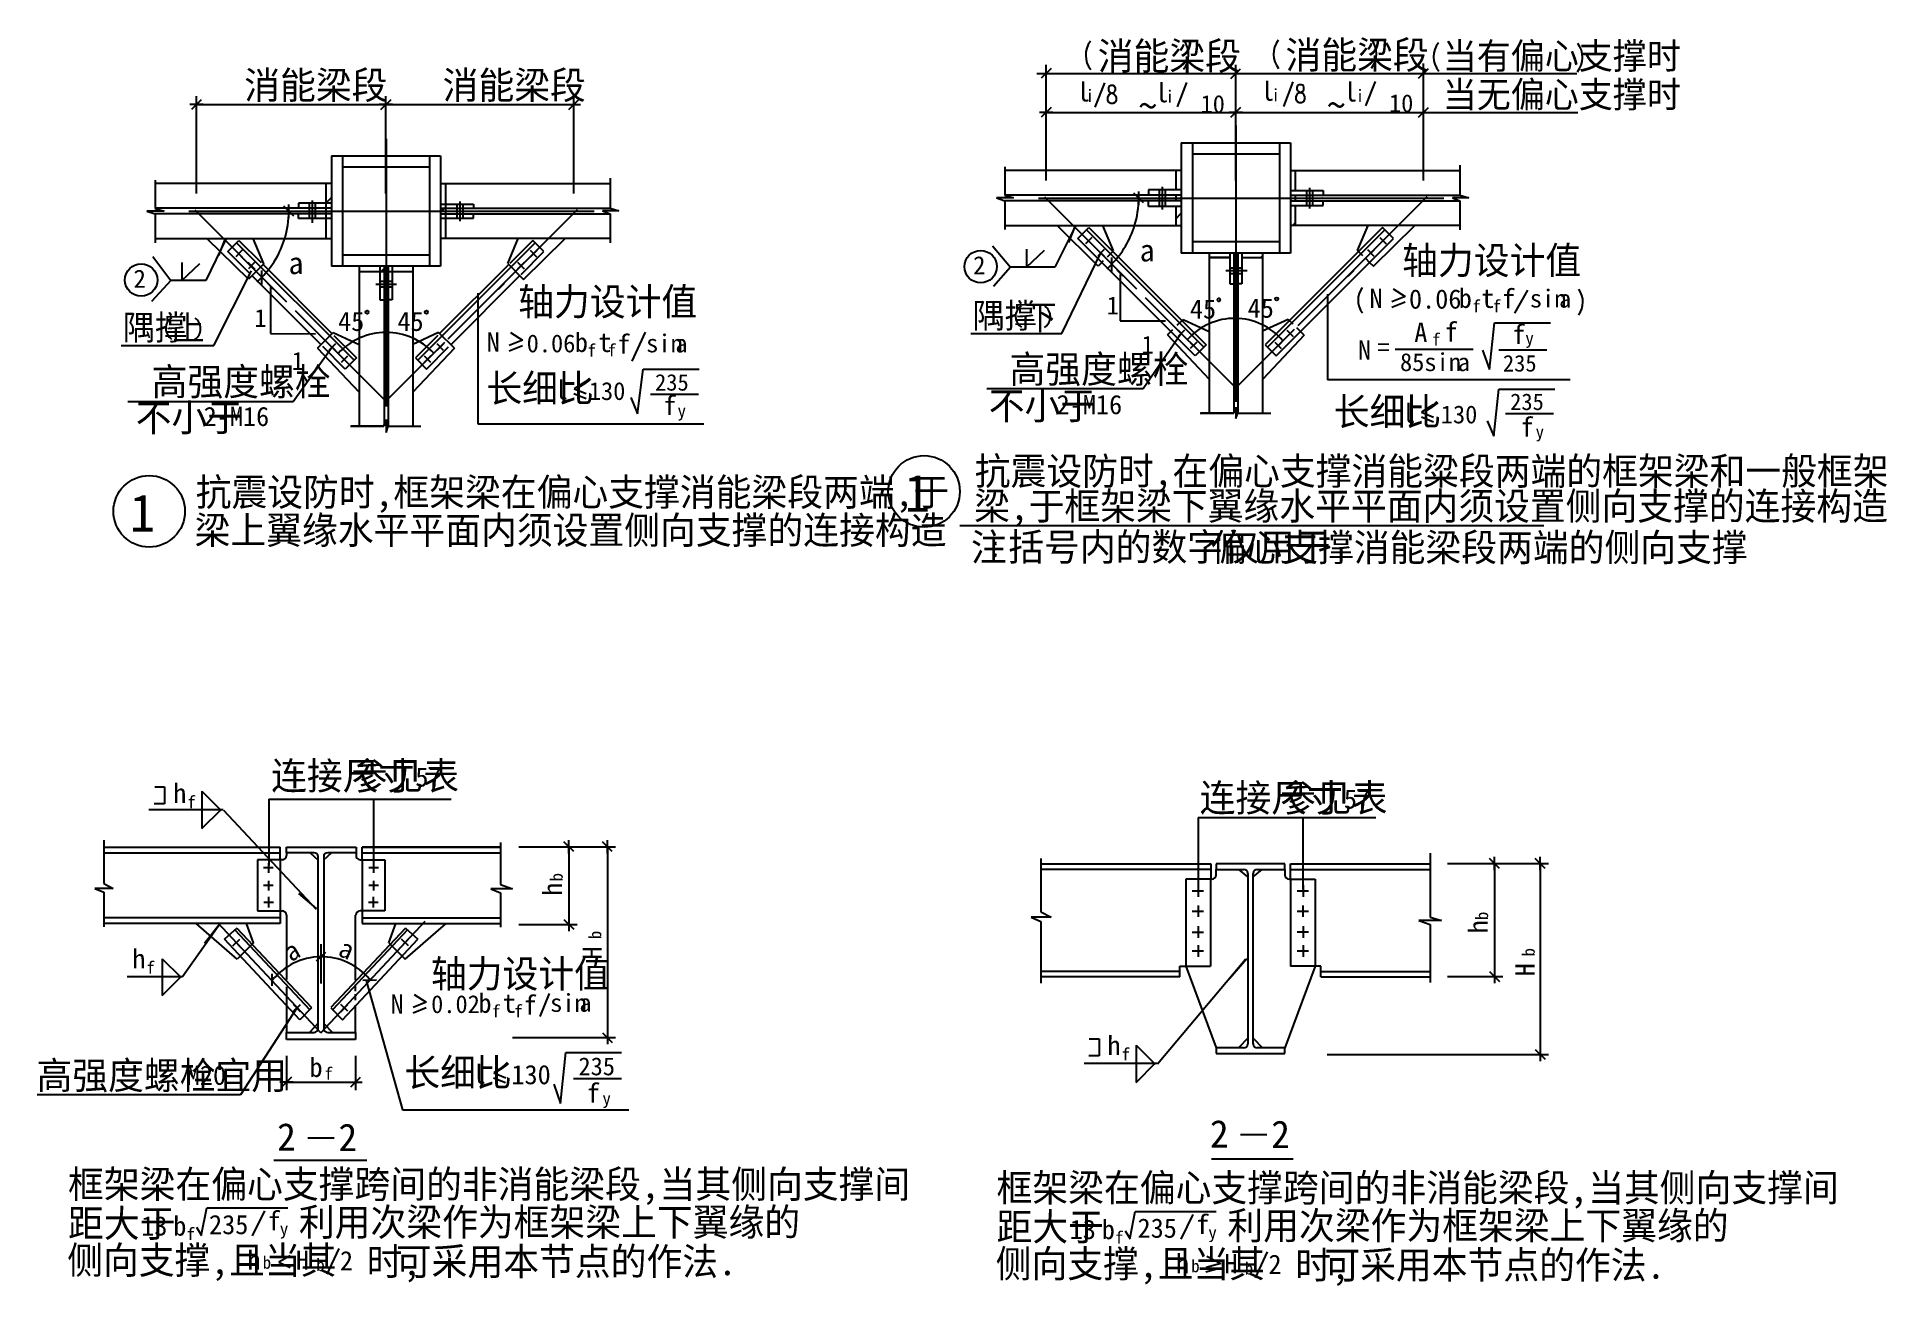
# Model space of a CAD drawing. Header units: metres. Extents: x 1353 to 8070, y 6327 to 10862.
import ezdxf

# ---------------------------------------------------------------- set-up
doc = ezdxf.new("R2010")
doc.units = ezdxf.units.M
for name, color, linetype in [('BOR', 3, 'Continuous'), ('CENTER', 7, 'Continuous'), ('FRAMING', 2, 'Continuous'), ('HIDDEN', 3, 'Continuous'), ('Z', 4, 'Continuous')]:
    doc.layers.add(name, color=color, linetype=linetype)

# ---------------------------------------------------------------- blocks, each defined once
blk = doc.blocks.new('CC')
blk.add_line((-24.24, 0), (24.24, 0))
at = {"layer": 'FRAMING', "color": 6}
blk.add_line((-17.83, -17.83), (17.83, 17.83), dxfattribs=at)

msp = doc.modelspace()

# ---------------------------------------------------------------- hatches: boundary and pattern name
h = msp.add_hatch()
h.set_pattern_fill('ANSI31', scale=50)
h.paths.add_polyline_path([(5487.43, 10307.85), (5507.63, 10307.85), (5507.63, 10378.11), (5487.43, 10378.11)])
h.paths.add_polyline_path([(5487.43, 10277.73), (5487.43, 10268.11), (5507.63, 10268.11), (5507.63, 10277.73)])
h.paths.add_polyline_path([(5507.63, 10247.39), (5487.43, 10247.39), (5487.43, 10178.11), (5507.63, 10178.11)])
h.paths.add_polyline_path([(5507.63, 10277.73), (5507.63, 10288.11), (5487.43, 10288.11), (5487.43, 10277.73)])
h = msp.add_hatch()
h.set_pattern_fill('ANSI31', scale=50)
h.paths.add_polyline_path([(5922.76, 10378.11), (5903.57, 10378.11), (5903.57, 10304.77), (5922.76, 10304.77)])
h.paths.add_polyline_path([(5922.76, 10250.94), (5903.57, 10250.94), (5903.57, 10178.11), (5922.76, 10178.11)])
h = msp.add_hatch()
h.set_pattern_fill('ANSI31', scale=50)
h.paths.add_polyline_path([(2402.58, 10258.96), (2421.93, 10258.96), (2421.93, 10330.5), (2402.58, 10330.5)])
h.paths.add_polyline_path([(2402.58, 10240.5), (2421.93, 10240.5), (2421.93, 10258.96), (2402.58, 10258.96)])
h.paths.add_polyline_path([(2402.58, 10230.12), (2402.58, 10220.5), (2421.93, 10220.5), (2421.93, 10230.12)])
h.paths.add_polyline_path([(2421.93, 10203.05), (2421.93, 10220.5), (2402.58, 10220.5), (2402.58, 10203.05)])
h.paths.add_polyline_path([(2402.58, 10130.5), (2421.93, 10130.5), (2421.93, 10203.05), (2402.58, 10203.05)])
h = msp.add_hatch()
h.set_pattern_fill('ANSI31', scale=50)
h.paths.add_polyline_path([(2817.86, 10255.95), (2837.06, 10255.95), (2837.06, 10330.5), (2817.86, 10330.5)])
h.paths.add_polyline_path([(2817.86, 10255.95), (2817.86, 10240.5), (2837.06, 10240.5), (2837.06, 10255.95)])
h.paths.add_polyline_path([(2817.86, 10240.5), (2817.86, 10230.12), (2837.06, 10230.12), (2837.06, 10240.5)])
h.paths.add_polyline_path([(2817.86, 10230.12), (2817.86, 10220.5), (2837.06, 10220.5), (2837.06, 10230.12)])
h.paths.add_polyline_path([(2837.06, 10204.93), (2837.06, 10220.5), (2817.86, 10220.5), (2817.86, 10204.93)])
h.paths.add_polyline_path([(2817.86, 10130.5), (2837.06, 10130.5), (2837.06, 10204.93), (2817.86, 10204.93)])
h = msp.add_hatch()
h.set_pattern_fill('ANSI31', scale=50)
h.paths.add_polyline_path([(5922.76, 10277.73), (5922.76, 10288.11), (5903.57, 10288.11), (5903.57, 10277.73)])
h = msp.add_hatch()
h.set_pattern_fill('ANSI31', scale=50)
h.paths.add_polyline_path([(5922.76, 10268.11), (5922.76, 10277.73), (5903.57, 10277.73), (5903.57, 10268.11)])
h = msp.add_hatch()
h.set_pattern_fill('ANSI31', scale=50)
h.paths.add_polyline_path([(2421.93, 10230.12), (2421.93, 10240.5), (2402.58, 10240.5), (2402.58, 10230.12)])
h = msp.add_hatch()
h.set_pattern_fill('ANSI31', scale=50)
h.paths.add_polyline_path([(5684.04, 10062.01), (5684.04, 10078.11), (5608.29, 10078.11), (5608.29, 10062.01)])
h.paths.add_polyline_path([(5704.95, 10062.01), (5708.29, 10062.01), (5712.76, 10062.01), (5712.76, 10078.11), (5704.95, 10078.11)])
h.paths.add_polyline_path([(5802.76, 10062.01), (5802.76, 10078.11), (5727.22, 10078.11), (5727.22, 10062.01)])
h = msp.add_hatch()
h.set_pattern_fill('ANSI31', scale=50)
h.paths.add_polyline_path([(5698.41, 10062.01), (5702.76, 10062.01), (5704.95, 10062.01), (5704.95, 10078.11), (5698.41, 10078.11)])
h = msp.add_hatch()
h.set_pattern_fill('ANSI31', scale=50)
h.paths.add_polyline_path([(2597.55, 10010.5), (2597.55, 10030.5), (2522.58, 10030.5), (2522.58, 10010.5)])
h.paths.add_polyline_path([(2597.55, 10010.5), (2612.71, 10010.5), (2612.71, 10030.5), (2597.55, 10030.5)])
h.paths.add_polyline_path([(2612.71, 10010.5), (2613.26, 10010.5), (2619.84, 10010.5), (2619.84, 10030.5), (2612.71, 10030.5)])
h.paths.add_polyline_path([(2619.84, 10010.5), (2627.06, 10010.5), (2627.06, 10030.5), (2619.84, 10030.5)])
h.paths.add_polyline_path([(2641.77, 10030.5), (2627.06, 10030.5), (2627.06, 10010.5), (2641.77, 10010.5)])
h.paths.add_polyline_path([(2717.06, 10010.5), (2717.06, 10030.5), (2641.77, 10030.5), (2641.77, 10010.5)])

# ---------------------------------------------------------------- linework, layer by layer
for p, q in [((5017.04, 10341.71), (5017.04, 10761.9)), ((5705.04, 10341.71), (5705.04, 10761.67)), ((6387.21, 10341.71), (6387.21, 10766.75)), ((4983.01, 10729.9), (6944, 10729.9)), ((5228.57, 10696.47), (5193.81, 10607.94)), ((5244.78, 10683.09), (5242.61, 10676.9)), ((5251.27, 10686.19), (5244.78, 10683.09)), ((5251.27, 10686.19), (5251.26, 10686.19)), ((5259.93, 10686.19), (5251.27, 10686.19)), ((5266.43, 10683.09), (5259.93, 10686.19)), ((5268.59, 10676.9), (5266.43, 10683.09)), ((5526.71, 10697.83), (5491.95, 10609.3)), ((5912.85, 10699.22), (5878.09, 10610.69)), ((5929.06, 10685.84), (5926.9, 10679.64)), ((5935.55, 10688.93), (5929.06, 10685.84)), ((5935.55, 10688.93), (5935.54, 10688.93)), ((5944.21, 10688.93), (5935.55, 10688.93)), ((5950.71, 10685.84), (5944.21, 10688.93)), ((5952.88, 10679.64), (5950.71, 10685.84)), ((6210.99, 10700.57), (6176.23, 10612.05)), ((1931.33, 10294.1), (1931.33, 10647.08)), ((1932.33, 10617.08), (2618.33, 10617.08)), ((2619.33, 10294.1), (2619.33, 10647.08)), ((2620.33, 10617.08), (3300.5, 10617.08)), ((3301.5, 10294.1), (3301.5, 10647.08)), ((5161.77, 10621.19), (5161.76, 10621.19)), ((5240.45, 10642.86), (5242.61, 10649.05)), ((5240.45, 10633.57), (5240.45, 10642.86)), ((5242.61, 10627.37), (5240.45, 10633.57)), ((5242.61, 10676.9), (5242.61, 10670.71)), ((5242.61, 10670.71), (5244.78, 10664.52)), ((5242.61, 10649.05), (5246.94, 10655.23)), ((5244.78, 10624.29), (5242.61, 10627.37)), ((5244.78, 10664.52), (5249.1, 10661.42)), ((5251.27, 10621.19), (5244.78, 10624.29)), ((5246.94, 10655.23), (5253.44, 10658.33)), ((5249.1, 10661.42), (5257.77, 10658.33)), ((5259.93, 10621.19), (5251.27, 10621.19)), ((5253.44, 10658.33), (5262.09, 10661.42)), ((5257.77, 10658.33), (5264.26, 10655.23)), ((5266.43, 10624.29), (5259.93, 10621.19)), ((5262.09, 10661.42), (5266.43, 10664.52)), ((5264.26, 10655.23), (5268.59, 10649.05)), ((5266.43, 10664.52), (5268.59, 10670.71)), ((5268.59, 10627.37), (5266.43, 10624.29)), ((5268.59, 10670.71), (5268.59, 10676.9)), ((5268.59, 10649.05), (5270.76, 10642.86)), ((5270.76, 10633.57), (5268.59, 10627.37)), ((5270.76, 10642.86), (5270.76, 10633.57)), ((5924.73, 10645.6), (5926.9, 10651.8)), ((5924.73, 10636.31), (5924.73, 10645.6)), ((5926.9, 10630.12), (5924.73, 10636.31)), ((5926.9, 10679.64), (5926.9, 10673.46)), ((5926.9, 10673.46), (5929.06, 10667.27)), ((5926.9, 10651.8), (5931.22, 10657.98)), ((5929.06, 10627.04), (5926.9, 10630.12)), ((5929.06, 10667.27), (5933.39, 10664.17)), ((5935.55, 10623.94), (5929.06, 10627.04)), ((5931.22, 10657.98), (5937.72, 10661.08)), ((5933.39, 10664.17), (5942.05, 10661.08)), ((5944.21, 10623.94), (5935.55, 10623.94)), ((5937.72, 10661.08), (5946.38, 10664.17)), ((5942.05, 10661.08), (5948.54, 10657.98)), ((5950.71, 10627.04), (5944.21, 10623.94)), ((5946.38, 10664.17), (5950.71, 10667.27)), ((5948.54, 10657.98), (5952.88, 10651.8)), ((5950.71, 10667.27), (5952.88, 10673.46)), ((5952.88, 10630.12), (5950.71, 10627.04)), ((5952.88, 10673.46), (5952.88, 10679.64)), ((5952.88, 10651.8), (5955.04, 10645.6)), ((5955.04, 10636.31), (5952.88, 10630.12)), ((5955.04, 10645.6), (5955.04, 10636.31)), ((5041.29, 10588.75), (4992.8, 10588.75)), ((5018.04, 10588.75), (5704.04, 10588.75)), ((5194.86, 10610.05), (5194.85, 10610.05)), ((5480.87, 10606.55), (5480.86, 10606.55)), ((5680.79, 10588.75), (5729.28, 10588.75)), ((5706.04, 10588.75), (6386.21, 10588.75)), ((5858.32, 10612.79), (5858.31, 10612.79)), ((6161.52, 10609.29), (6161.51, 10609.29)), ((6362.96, 10588.75), (6946.99, 10588.75)), ((3433.57, 10350.03), (3433.57, 10240.55)), ((4866.79, 10390.71), (4866.79, 10288.09)), ((6519.28, 10397.65), (6519.28, 10287.94)), ((1781.08, 10343.1), (1781.08, 10240.15)), ((4897.83, 10278.16), (4836, 10278.16)), ((4836, 10278.16), (4866.79, 10268.15)), ((4866.79, 10288.09), (4897.83, 10278.16)), ((5382.27, 10277.74), (5382.82, 10277.74)), ((6021.35, 10277.74), (6020.81, 10277.74)), ((6492.46, 10278.59), (6519.28, 10267.92)), ((6551.32, 10278.59), (6492.46, 10278.59)), ((6519.28, 10287.94), (6551.32, 10278.59)), ((1751.51, 10230.54), (1781.08, 10220.48)), ((1813.79, 10230.54), (1751.51, 10230.54)), ((1781.08, 10240.15), (1813.79, 10230.54)), ((1781.08, 10220.48), (1781.08, 10115.49)), ((2296.57, 10230.12), (2297.11, 10230.12)), ((2935.64, 10230.12), (2935.1, 10230.12)), ((3464.77, 10230.97), (3405.4, 10230.97)), ((3405.4, 10230.97), (3433.57, 10220.57)), ((3433.57, 10240.55), (3464.77, 10230.97)), ((3433.57, 10220.57), (3433.57, 10115.19)), ((4866.79, 10268.15), (4866.79, 10163.1)), ((6519.28, 10267.92), (6519.28, 10162.8)), ((5124.73, 10178.66), (5048.83, 10026.86)), ((2039.02, 10131.04), (1965.76, 9978.13)), ((4822.02, 10103.72), (4886.79, 10026.7)), ((4945.85, 10092.15), (4945.85, 10026.93)), ((4945.85, 10026.93), (5011.11, 10088.81)), ((5073.67, 9785.62), (5214.87, 10078.52)), ((1773.59, 10065.13), (1838.35, 9978.09)), ((1878.76, 10043.42), (1878.76, 9978.2)), ((1878.76, 9978.2), (1944.03, 10040.08)), ((2130.09, 10012.87), (1993.37, 9742.66)), ((4886.79, 10026.7), (4825.21, 9956.93)), ((5048.83, 10026.86), (4886.66, 10026.86)), ((5296.32, 9994.52), (5275, 10015.63)), ((6113.83, 9994.52), (6135.15, 10015.63)), ((1838.35, 9978.09), (1768.43, 9901.64)), ((1965.76, 9978.13), (1838.33, 9978.13)), ((2210.61, 9946.91), (2189.29, 9968.02)), ((2200.22, 9952.3), (2200.34, 9786.4)), ((3028.12, 9946.91), (3049.44, 9968.02)), ((5285.93, 9999.92), (5286.04, 9832.28)), ((6276.86, 9948.12), (6320.6, 9920.8)), ((2953.21, 9932.38), (2953.21, 9457.85)), ((6038.91, 9928.36), (6038.91, 9617.45)), ((6320.6, 9920.8), (6272.49, 9901.13)), ((6320.6, 9900.04), (6272.49, 9880.37)), ((5286.04, 9832.28), (5449.66, 9832.4)), ((1658, 9742.24), (1994.24, 9742.24)), ((2200.34, 9786.4), (2363.96, 9784.79)), ((3115.11, 9762.04), (3066.99, 9742.37)), ((3115.11, 9741.28), (3066.99, 9721.61)), ((3071.36, 9789.36), (3115.11, 9762.04)), ((4743.42, 9785.62), (5073.67, 9785.62)), ((5507.56, 9786.24), (5368.7, 9585.52)), ((2423.72, 9735.9), (2282.99, 9537.9)), ((6284.12, 9729.52), (6567.01, 9729.52)), ((3345.4, 9612), (3302.9, 9585.28)), ((6919.64, 9617.45), (6038.91, 9617.45)), ((3302.21, 9568.16), (3346.09, 9550.34)), ((3302.9, 9585.28), (3346.78, 9567.47)), ((5368.7, 9585.52), (4801.88, 9585.52)), ((2282.99, 9537.9), (1682.4, 9537.9)), ((2612.12, 9449.18), (2620.04, 9473.31)), ((2620.04, 9473.31), (2620.04, 9426.39)), ((5576.26, 9496.79), (5698.1, 9496.79)), ((5698.1, 9496.79), (5579.02, 9496.79)), ((5698.1, 9496.79), (5705.15, 9518.75)), ((5705.15, 9518.75), (5705.15, 9476.87)), ((5705.15, 9476.87), (5712.4, 9496.79)), ((5712.4, 9496.79), (5832.03, 9496.79)), ((6379.21, 9483.24), (6423.09, 9465.43)), ((6422.4, 9527.09), (6379.9, 9500.37)), ((6379.9, 9500.37), (6423.78, 9482.56)), ((2490.55, 9449.18), (2612.12, 9449.18)), ((2612.12, 9449.18), (2493.32, 9449.18)), ((2620.04, 9426.39), (2627.17, 9449.18)), ((2627.17, 9449.18), (2746.32, 9449.18)), ((2953.21, 9457.85), (3774.12, 9457.85)), ((4831.59, 9028.01), (4828.02, 9023.24)), ((4828.02, 9023.24), (4831.59, 9018.48)), ((4831.59, 9028.01), (4831.58, 9028.01)), ((4835.15, 9023.24), (4831.59, 9028.01)), ((4831.59, 9018.48), (4835.15, 9023.24)), ((4831.59, 8985.61), (4828.02, 8980.84)), ((4828.02, 8980.84), (4831.59, 8976.08)), ((4831.59, 8985.61), (4831.58, 8985.61)), ((4835.15, 8980.84), (4831.59, 8985.61)), ((4831.59, 8976.08), (4835.15, 8980.84)), ((1780.24, 8139.36), (1815.84, 8139.36)), ((1815.84, 8139.36), (1815.84, 8078.1)), ((1815.84, 8078.1), (1778.27, 8078.1)), ((1951.54, 8123.6), (2020.99, 8054.2)), ((1951.54, 8123.6), (1951.54, 7988.57)), ((2194.71, 8094.82), (2856.47, 8094.82)), ((2194.71, 8094.82), (2194.71, 7854.63)), ((2574.26, 8094.82), (2574.26, 7849.56)), ((2028.92, 8056.42), (1758.19, 8056.42)), ((1951.54, 7988.57), (2020.99, 8057.96)), ((2029.32, 8055.19), (2366.06, 7695.33)), ((5568.25, 8028.7), (6213.86, 8028.7)), ((5568.25, 8028.7), (5568.25, 7776.77)), ((5948.91, 8031.28), (5948.91, 7767.98)), ((1594.7, 7946.5), (1594.7, 7789.34)), ((3035.26, 7937.27), (3035.26, 7785.12)), ((3101.87, 7922.3), (3313.37, 7922.3)), ((3117.46, 7922.3), (3453.52, 7922.3)), ((3283.37, 7921.3), (3283.37, 7641.37)), ((3423.52, 7921.3), (3423.52, 7230.17)), ((4997.99, 7879.27), (4997.99, 7859.27)), ((6410.6, 7899.27), (6410.6, 7667.11)), ((6473.53, 7861.39), (6674.57, 7861.39)), ((6489.11, 7861.39), (6840.65, 7861.39)), ((6644.57, 7860.39), (6644.57, 7452.09)), ((6810.65, 7860.39), (6810.65, 7169.26)), ((4997.99, 7859.27), (4997.99, 7686.08)), ((1629.07, 7770.9), (1562.47, 7770.9)), ((1562.47, 7770.9), (1594.7, 7757.06)), ((1594.7, 7789.34), (1629.07, 7770.9)), ((1594.7, 7757.06), (1594.7, 7631.93)), ((3078.86, 7768.97), (3000.65, 7768.97)), ((3000.65, 7768.97), (3035.26, 7755.14)), ((3035.26, 7785.12), (3078.86, 7768.97)), ((3035.26, 7755.14), (3035.26, 7629.63)), ((5034.59, 7666.08), (4962.56, 7666.08)), ((4962.56, 7666.08), (4997.99, 7650.57)), ((4997.99, 7686.08), (5034.59, 7666.08)), ((6410.6, 7667.11), (6451.97, 7654.69)), ((2019.26, 7644.16), (1880.24, 7449.49)), ((3101.87, 7640.37), (3313.37, 7640.37)), ((4997.99, 7650.57), (4997.99, 7427.27)), ((6451.97, 7654.69), (6370.6, 7654.69)), ((6370.6, 7654.69), (6410.6, 7639.69)), ((6410.6, 7639.69), (6410.6, 7429.27)), ((2383.46, 7568.48), (2383.46, 7425.19)), ((1806.47, 7515.81), (1873.67, 7449.49)), ((1806.47, 7515.81), (1806.47, 7381.64)), ((5420.87, 7133.36), (5740.08, 7513.64)), ((1880.24, 7449.49), (1679.8, 7449.49)), ((1806.47, 7381.64), (1874.37, 7449.49)), ((2547.26, 7437.06), (2679.9, 6966.55)), ((6473.53, 7451.09), (6674.57, 7451.09)), ((2296.97, 7338.7), (2090.88, 7021.61)), ((2765.96, 7358.23), (2717.84, 7338.56)), ((2765.96, 7337.47), (2717.84, 7317.8)), ((2722.22, 7385.55), (2765.96, 7358.23)), ((3078.75, 7229.17), (3453.52, 7229.17)), ((5173.51, 7224.43), (5209.11, 7224.43)), ((5209.11, 7224.43), (5209.11, 7163.17)), ((5343.1, 7201.77), (5343.1, 7066.75)), ((5343.1, 7201.77), (5412.54, 7132.38)), ((2258.99, 7162.95), (2258.99, 7037.96)), ((2509.36, 7162.95), (2509.36, 7037.96)), ((3053.41, 7127.47), (3010.9, 7100.75)), ((5420.48, 7134.6), (5155.2, 7134.6)), ((5209.11, 7163.17), (5171.53, 7163.17)), ((5343.1, 7066.75), (5412.54, 7136.14)), ((6037.71, 7168.26), (6840.65, 7168.26)), ((2259.99, 7067.96), (2508.36, 7067.96)), ((3010.22, 7083.62), (3054.09, 7065.81)), ((3010.9, 7100.75), (3054.78, 7082.93)), ((2090.88, 7021.61), (1352.53, 7021.61)), ((2679.9, 6966.55), (3500.89, 6966.55))]:
    msp.add_line(p, q)
for points in [[(5098.56, 10116.42), (5123.16, 10177.88)], [(2012.85, 10068.8), (2037.45, 10130.27)], [(2302.17, 7752.84), (2366.06, 7698.1)], [(1961.07, 7572.25), (2017.74, 7644.42)], [(5682.09, 7444.25), (5745.97, 7516.42)]]:
    msp.add_lwpolyline(points)
for centre, radius in [((4779.11, 10028.7), 58.8), ((1730.67, 9979.97), 58.8), ((5643.97, 9908.12), 5.68), ((5853.85, 9911.4), 5.68), ((2550.94, 9863.44), 5.68), ((2766.55, 9863.44), 5.68)]:
    msp.add_circle(centre, radius)
for centre, radius, start, end in [((5243.1, 10796.14), 82.81, 142.31, 218.96), ((5451.42, 10797.81), 82.81, 321.04, 37.69), ((5924.93, 10799.99), 82.81, 142.31, 218.96), ((6133.24, 10801.66), 82.81, 321.04, 37.69), ((6506.49, 10790.98), 82.81, 142.31, 218.96), ((6881.61, 10788.15), 82.81, 321.04, 37.69), ((1924.59, 10230.12), 342.51, 343.09, 359.83), ((5010.3, 10277.74), 342.51, 343.09, 359.83), ((5010.3, 10277.74), 342.51, 315.45, 343.09), ((1924.59, 10230.12), 342.51, 315.45, 343.09), ((6223.65, 9907.21), 74.53, 142.31, 218.96), ((6891.49, 9900.82), 74.53, 321.04, 37.69), ((5701.31, 9611.92), 228.94, 40.13, 138.54), ((2620.23, 9552.95), 236.7, 43.03, 137.27), ((2385.31, 7293.62), 228.94, 40.13, 141.56)]:
    msp.add_arc(centre, radius, start, end)
at = {"layer": 'BOR'}
for centre in [(4573.49, 9212.45), (1760.01, 9140.17)]:
    msp.add_circle(centre, 129.85, dxfattribs=at)
at = {"layer": 'CENTER'}
for p, q in [((2619.84, 10492.98), (2619.84, 9520.89)), ((5704.95, 10540.59), (5704.95, 9537.54)), ((4989.53, 10277.73), (6460.88, 10277.73)), ((5010.89, 10282.01), (5344.73, 9948.4)), ((6399.25, 10282.01), (5930.4, 9813.48)), ((1903.82, 10230.12), (3375.18, 10230.12)), ((1925.19, 10234.4), (2259.02, 9900.79)), ((3313.55, 10234.4), (2844.7, 9765.87)), ((5376.13, 9917.02), (5697.89, 9595.47)), ((2290.42, 9869.41), (2612.19, 9547.86)), ((2832.15, 9753.32), (2626.55, 9547.86)), ((5917.85, 9800.94), (5712.25, 9595.47)), ((2382.76, 7246.55), (2009.64, 7646.36)), ((2382.76, 7246.55), (2761.47, 7652.33))]:
    msp.add_line(p, q, dxfattribs=at)
at = {"layer": 'FRAMING'}
for p, q in [((5034.88, 10748.26), (4999.21, 10712.59)), ((6369.37, 10712.59), (6405.04, 10748.26)), ((5687.2, 10711.77), (5722.87, 10747.44)), ((5034.88, 10606.59), (4999.21, 10570.92)), ((5687.2, 10570.92), (5722.87, 10606.59)), ((6369.37, 10570.92), (6405.04, 10606.59)), ((2421.93, 10430.5), (2421.93, 10030.5)), ((2421.93, 10430.5), (2817.86, 10430.5)), ((2461.93, 10430.5), (2461.93, 10030.5)), ((2777.86, 10430.5), (2777.86, 10030.5)), ((2817.86, 10430.5), (2817.86, 10030.5)), ((5507.63, 10478.11), (5507.63, 10078.11)), ((5507.63, 10478.11), (5903.57, 10478.11)), ((5547.63, 10478.11), (5547.63, 10078.11)), ((5547.63, 10438.11), (5863.57, 10438.11)), ((5863.57, 10478.11), (5863.57, 10078.11)), ((5903.57, 10478.11), (5903.57, 10078.11)), ((2461.93, 10390.5), (2777.86, 10390.5)), ((5507.63, 10378.11), (4868.04, 10378.11)), ((5487.43, 10378.38), (5487.43, 10307.91)), ((5903.57, 10378.11), (6519.28, 10378.11)), ((5922.76, 10304.77), (5922.76, 10378.11)), ((2421.93, 10330.5), (1782.34, 10330.5)), ((2402.58, 10130.5), (2402.58, 10330.5)), ((2817.86, 10330.5), (3433.57, 10330.5)), ((2837.06, 10130.5), (2837.06, 10330.5)), ((5507.63, 10288.11), (4866.79, 10288.11)), ((5388.29, 10307.85), (5388.29, 10287.13)), ((5507.63, 10307.85), (5388.29, 10307.85)), ((5437.63, 10318.22), (5437.63, 10235.61)), ((5487.43, 10288.86), (5487.43, 10267.91)), ((5903.57, 10304.77), (6022.76, 10304.77)), ((5903.57, 10288.11), (6519.28, 10288.11)), ((5922.76, 10268.11), (5922.76, 10288.11)), ((5973.42, 10314.36), (5973.42, 10239.17)), ((6022.76, 10304.77), (6022.76, 10287.6)), ((2351.92, 10268.33), (2351.92, 10187.73)), ((2887.71, 10264.79), (2887.71, 10193.16)), ((5507.63, 10268.11), (4866.79, 10268.11)), ((5388.29, 10247.39), (5388.29, 10268.11)), ((5507.63, 10247.39), (5388.29, 10247.39)), ((5487.43, 10246.96), (5487.43, 10178.39)), ((5903.57, 10268.11), (6518.79, 10268.11)), ((5903.57, 10250.94), (6022.76, 10250.94)), ((5922.76, 10178.11), (5922.76, 10250.94)), ((6022.76, 10250.94), (6022.76, 10268.11)), ((4866.79, 10178.11), (5507.63, 10178.11)), ((5205.67, 10030.56), (5056.45, 10177.66)), ((5131.55, 10131.07), (5171.51, 10170.99)), ((5163.02, 10162.51), (5589.57, 9736.25)), ((5171.51, 10170.99), (5598.13, 9744.66)), ((5261.3, 10086.21), (5222.81, 10178.11)), ((6238.64, 10170.99), (5812.02, 9744.66)), ((6247.13, 10162.51), (5820.52, 9736.19)), ((6519.28, 10178.11), (5903.57, 10178.11)), ((6147.77, 10087.28), (6185.81, 10178.11)), ((6205.25, 10029.79), (6355.25, 10177.66)), ((6278.59, 10131.07), (6238.64, 10170.99)), ((1781.08, 10130.5), (2421.93, 10130.5)), ((2119.97, 9982.94), (1970.75, 10130.04)), ((2073.5, 10087.22), (2097.56, 10063.59)), ((2097.35, 10087.97), (2074.23, 10064.44)), ((2175.61, 10038.56), (2137.1, 10130.5)), ((3433.57, 10130.5), (2817.86, 10130.5)), ((3062.05, 10039.63), (3100.11, 10130.5)), ((3119.54, 9982.17), (3269.54, 10130.04)), ((3167.29, 10087.22), (3143.23, 10063.59)), ((3143.44, 10087.97), (3166.56, 10064.44)), ((5557.76, 9704.42), (5131.55, 10131.07)), ((5158.76, 10134.14), (5182.82, 10110.51)), ((5182.61, 10134.89), (5159.49, 10111.36)), ((5203.14, 10089.79), (5227.2, 10066.16)), ((5226.99, 10090.54), (5203.87, 10067.01)), ((5251.87, 10076.78), (5261.3, 10086.21)), ((5903.57, 10078.11), (5507.63, 10078.11)), ((5863.57, 10118.11), (5547.63, 10118.11)), ((5608.29, 10078.11), (5608.29, 9496.79)), ((5684.04, 10078.11), (5684.04, 9966.3)), ((5698.41, 10078.11), (5698.41, 9966.3)), ((5712.76, 10078.11), (5712.76, 9496.79)), ((5727.22, 10078.11), (5727.22, 9966.3)), ((5802.76, 10078.11), (5802.76, 9496.79)), ((5852.39, 9704.42), (6278.59, 10131.07)), ((6158.27, 10076.78), (6147.77, 10087.28)), ((6167.07, 10067.99), (6158.27, 10076.78)), ((6207.3, 10089.79), (6183.25, 10066.16)), ((6183.45, 10090.54), (6206.58, 10067.01)), ((6251.68, 10134.14), (6227.63, 10110.51)), ((6227.83, 10134.89), (6250.96, 10111.36)), ((2116.44, 10044.81), (2142.52, 10017.26)), ((2119.18, 10043.52), (2143.24, 10019.89)), ((2143.03, 10044.27), (2119.91, 10020.74)), ((2175.61, 10038.56), (2119.97, 9982.94)), ((2173.2, 10036.04), (2424.36, 9785.05)), ((2817.86, 10030.5), (2421.93, 10030.5)), ((2777.86, 10070.5), (2461.93, 10070.5)), ((2522.58, 10030.5), (2522.58, 9449.18)), ((2522.58, 10010.5), (2717.06, 10010.5)), ((2613.26, 10010.5), (2612.58, 10010.5)), ((2612.58, 10010.5), (2617.06, 10010.5)), ((2622.58, 10010.5), (2612.71, 10010.5)), ((2626.06, 10010.5), (2626.74, 10010.5)), ((2717.06, 10030.5), (2717.06, 9449.18)), ((3065.55, 10036.06), (2814.62, 9785.3)), ((3062.05, 10039.63), (3119.54, 9982.17)), ((3121.61, 10043.52), (3097.55, 10019.89)), ((3097.76, 10044.27), (3120.88, 10020.74)), ((5211.62, 10036.5), (5205.67, 10030.56)), ((5684.04, 10062.01), (5608.22, 10062.01)), ((5684.04, 10062.01), (5608.29, 10062.01)), ((5608.29, 10062.01), (5684.04, 10062.01)), ((5669.27, 10014.27), (5747.04, 10014.27)), ((5684.04, 10024.27), (5727.22, 10024.27)), ((5698.29, 10062.01), (5698.29, 9497.38)), ((5698.29, 10062.01), (5702.76, 10062.01)), ((5698.97, 10062.01), (5698.29, 10062.01)), ((5708.29, 10062.01), (5698.41, 10062.01)), ((5702.76, 10062.01), (5712.76, 10062.01)), ((5727.22, 10062.01), (5802.76, 10062.01)), ((6191.32, 10043.7), (6205.25, 10029.79)), ((2383.2, 9745.75), (2132.99, 9996.22)), ((2582.97, 9965.5), (2658.13, 9965.5)), ((2854.97, 9745.19), (3105.58, 9996.06)), ((5684.04, 10004.27), (5727.22, 10004.27)), ((5684.04, 9966.3), (5698.41, 9966.3)), ((5727.22, 9966.3), (5712.84, 9966.3)), ((5514.13, 9836.87), (5608.29, 9792.98)), ((5895.13, 9836.87), (5802.76, 9793.81)), ((2371.59, 9732.97), (2428.08, 9789.42)), ((2411.96, 9747.37), (2436.01, 9723.73)), ((2435.8, 9748.11), (2412.68, 9724.58)), ((2428.08, 9789.42), (2522.58, 9745.37)), ((2810.38, 9789.7), (2717.06, 9746.2)), ((2828.01, 9748.19), (2803.96, 9724.56)), ((2804.16, 9748.94), (2827.29, 9725.4)), ((2867.95, 9732.17), (2810.38, 9789.7)), ((5457.29, 9780.59), (5469.39, 9792.68)), ((5457.29, 9780.59), (5608.32, 9619.93)), ((5495.56, 9797.55), (5519.62, 9773.92)), ((5519.41, 9798.3), (5496.29, 9774.77)), ((5539.47, 9753.68), (5563.52, 9730.05)), ((5563.32, 9754.43), (5540.19, 9730.89)), ((5598.13, 9744.66), (5557.76, 9704.42)), ((5953.65, 9779.78), (5803.38, 9619.93)), ((5812.02, 9744.66), (5852.39, 9704.42)), ((5870.97, 9753.68), (5846.92, 9730.05)), ((5847.13, 9754.43), (5870.25, 9730.89)), ((5914.88, 9797.55), (5890.83, 9773.92)), ((5891.03, 9798.3), (5914.16, 9774.77)), ((5953.65, 9779.78), (5940.75, 9792.68)), ((2371.59, 9732.97), (2522.62, 9572.31)), ((2456.4, 9702.84), (2480.45, 9679.21)), ((2480.25, 9703.59), (2457.12, 9680.06)), ((2867.95, 9732.17), (2717.67, 9572.31)), ((2782.33, 9704.49), (2758.28, 9680.86)), ((2758.48, 9705.24), (2781.61, 9681.7)), ((4703.33, 9088.56), (6823.65, 9088.56)), ((1594.7, 7920.29), (2235.55, 7920.29)), ((1594.7, 7900.29), (2235.29, 7900.29)), ((2153.44, 7875.29), (2153.44, 7688.95)), ((2243.44, 7875.29), (2153.44, 7875.29)), ((2193.99, 7827.1), (2193.97, 7863.17)), ((2235.55, 7874.59), (2235.55, 7920.29)), ((2258.44, 7920.29), (2511.43, 7920.29)), ((2258.44, 7920.29), (2463.44, 7920.29)), ((2258.44, 7900.29), (2258.44, 7920.29)), ((2358.44, 7900.29), (2258.44, 7900.29)), ((2258.44, 7900.29), (2258.44, 7890.29)), ((2343.91, 7900.32), (2373.45, 7873.14)), ((2373.44, 7263.22), (2373.44, 7885.29)), ((2422.47, 7900.32), (2392.93, 7873.14)), ((2393.44, 7885.29), (2393.44, 7263.22)), ((2511.43, 7900.29), (2408.44, 7900.29)), ((2511.43, 7920.29), (2511.43, 7884.47)), ((2525.54, 7875.29), (2615.54, 7875.29)), ((2533.07, 7900.29), (3035.26, 7900.29)), ((2533.42, 7920.29), (3035.26, 7920.29)), ((2533.42, 7874.59), (2533.42, 7920.29)), ((3035.26, 7920.29), (2533.43, 7920.29)), ((2575.39, 7827.1), (2575.37, 7863.17)), ((2615.54, 7875.29), (2615.54, 7688.95)), ((4998.7, 7859.84), (5614.32, 7859.84)), ((5614.32, 7859.84), (5614.32, 7804.17)), ((5883.58, 7859.83), (5633.58, 7859.83)), ((5633.58, 7859.83), (5633.58, 7839.83)), ((5883.58, 7839.83), (5883.58, 7859.83)), ((5903.58, 7859.83), (6410.6, 7859.83)), ((5903.58, 7804.83), (5903.58, 7859.83)), ((2210.63, 7846.06), (2175.51, 7846.04)), ((2193.99, 7762.88), (2193.97, 7798.95)), ((2592.03, 7846.06), (2556.91, 7846.04)), ((2575.39, 7762.88), (2575.37, 7798.95)), ((5613.58, 7839.83), (4997.99, 7839.83)), ((5523.58, 7804.83), (5523.58, 7488.57)), ((5618.58, 7804.83), (5523.58, 7804.83)), ((5618.85, 7804.83), (5618.58, 7804.83)), ((5633.58, 7839.83), (5733.58, 7839.83)), ((5633.58, 7819.83), (5633.58, 7839.83)), ((5748.69, 7812.53), (5716.28, 7839.53)), ((5748.58, 7824.83), (5748.58, 7206.54)), ((5768.51, 7812.53), (5800.92, 7839.53)), ((5768.58, 7206.54), (5768.58, 7824.83)), ((5783.58, 7839.83), (5883.58, 7839.83)), ((5883.58, 7839.83), (5883.58, 7819.83)), ((5898.58, 7804.83), (5993.58, 7804.83)), ((5903.58, 7839.83), (6410.6, 7839.83)), ((5903.58, 7803.57), (5903.58, 7804.83)), ((5993.58, 7804.83), (5993.58, 7488.95)), ((2210.63, 7781.84), (2175.51, 7781.82)), ((2194.71, 7701.1), (2194.69, 7739.75)), ((2592.03, 7781.84), (2556.91, 7781.82)), ((2574.46, 7701.1), (2574.44, 7739.75)), ((5546.86, 7761.57), (5588.1, 7761.57)), ((5568.41, 7782.18), (5568.41, 7740.03)), ((5927.98, 7761.57), (5969.22, 7761.57)), ((5949.54, 7782.18), (5949.54, 7740.03)), ((2235.55, 7663.95), (1594.7, 7663.95)), ((2153.44, 7688.95), (2243.44, 7688.95)), ((2211.35, 7720.2), (2176.23, 7720.18)), ((2235.55, 7689.68), (2235.55, 7643.95)), ((2258.44, 7673.95), (2258.44, 7440.53)), ((2508.4, 7673.95), (2508.4, 7437.85)), ((2615.54, 7688.95), (2525.54, 7688.95)), ((2533.42, 7689.68), (2533.42, 7643.95)), ((2533.42, 7663.95), (3035.26, 7663.95)), ((2591.1, 7720.2), (2555.98, 7720.18)), ((5546.67, 7688.8), (5587.91, 7688.8)), ((5568.23, 7709.4), (5568.23, 7667.25)), ((5927.8, 7688.8), (5969.04, 7688.8)), ((5949.35, 7709.4), (5949.35, 7667.25)), ((2079.46, 7643.95), (1594.7, 7643.95)), ((2079.46, 7513.98), (1930.59, 7643.3)), ((2077.67, 7626.72), (2032.83, 7586.79)), ((2070.28, 7620.14), (2342.24, 7330.9)), ((2235.55, 7643.95), (2077.15, 7643.95)), ((2077.67, 7626.72), (2348.73, 7338.51)), ((2138.75, 7573.23), (2113.01, 7643.3)), ((2690.98, 7626.72), (2419.93, 7338.51)), ((2698.38, 7620.14), (2426.42, 7330.9)), ((2533.42, 7643.95), (3035.26, 7643.95)), ((2629.9, 7573.23), (2655.65, 7643.3)), ((2689.2, 7513.98), (2838.07, 7643.3)), ((2690.98, 7626.72), (2735.83, 7586.79)), ((5546.67, 7612.39), (5587.91, 7612.39)), ((5568.41, 7634.2), (5568.41, 7592.05)), ((5927.98, 7613.6), (5969.22, 7613.6)), ((5949.54, 7634.2), (5949.54, 7592.05)), ((2033.31, 7586.91), (2034.43, 7588.22)), ((2307.21, 7294.04), (2033.31, 7586.91)), ((2063.86, 7562.86), (2089.45, 7586.91)), ((2088.97, 7560.46), (2064.26, 7586.74)), ((2400.57, 7538.28), (2366.35, 7506.22)), ((2461.44, 7294.04), (2735.35, 7586.91)), ((2701.12, 7562.86), (2675.53, 7586.91)), ((2676.01, 7560.46), (2700.71, 7586.74)), ((2735.35, 7586.91), (2734.22, 7588.22)), ((5546.86, 7544.07), (5588.1, 7544.07)), ((5568.41, 7564.68), (5568.41, 7522.53)), ((5927.98, 7544.07), (5969.22, 7544.07)), ((5949.54, 7564.68), (5949.54, 7522.53)), ((2204.86, 7461.33), (2204.86, 7417.52)), ((5502.22, 7469.83), (4997.99, 7469.83)), ((5502.22, 7488.68), (5523.86, 7488.68)), ((5502.22, 7449.58), (5502.22, 7488.68)), ((5523.58, 7488.57), (5633.58, 7191.54)), ((5993.58, 7488.95), (5883.58, 7191.54)), ((6014.02, 7488.68), (5992.38, 7488.68)), ((6014.02, 7449.58), (6014.02, 7488.68)), ((6014.02, 7469.83), (6410.6, 7469.83)), ((2535.32, 7437.82), (2585.58, 7438.89)), ((5502.22, 7449.83), (4997.99, 7449.83)), ((6014.02, 7449.83), (6410.6, 7449.83)), ((2258.44, 7350.33), (2258.44, 7248.22)), ((2283.91, 7325.77), (2309.5, 7349.83)), ((2309.02, 7323.37), (2284.31, 7349.66)), ((2349.14, 7337.48), (2306.67, 7293.48)), ((2419.52, 7337.48), (2461.99, 7293.48)), ((2481.06, 7325.77), (2455.47, 7349.83)), ((2455.95, 7323.37), (2480.66, 7349.66)), ((2508.4, 7346.75), (2508.4, 7248.22)), ((2373.59, 7281.61), (2341.41, 7248.31)), ((2393.13, 7281.61), (2425.31, 7248.31)), ((2258.44, 7248.22), (2358.44, 7248.22)), ((2258.44, 7222.74), (2258.44, 7248.22)), ((2508.44, 7222.74), (2258.44, 7222.74)), ((2408.44, 7248.22), (2508.4, 7248.22)), ((2508.44, 7248.22), (2508.44, 7222.74)), ((5733.58, 7191.54), (5633.58, 7191.54)), ((5633.58, 7191.54), (5633.58, 7171.54)), ((5749.27, 7226.6), (5715.23, 7192.59)), ((5768.77, 7226.6), (5802.81, 7192.59)), ((5883.58, 7191.54), (5783.58, 7191.54)), ((5883.58, 7171.54), (5883.58, 7191.54)), ((5633.58, 7171.54), (5883.58, 7171.54)), ((5617.24, 6789.5), (5913.77, 6789.5)), ((5621.69, 6789.5), (5914.14, 6789.5)), ((2211.93, 6784.35), (2549.99, 6784.35))]:
    msp.add_line(p, q, dxfattribs=at)
for centre, start, end in [((2243.44, 7890.29), 270, 0), ((2358.44, 7885.29), 0, 90), ((2408.44, 7885.29), 90, 180), ((2525.54, 7890.29), 202.44, 270), ((5618.58, 7819.83), 270, 0), ((5733.58, 7824.83), 0, 90), ((5783.58, 7824.83), 90, 180), ((5898.58, 7819.83), 180, 270), ((2243.44, 7673.95), 0, 90), ((2525.54, 7673.95), 90, 180), ((2358.44, 7263.22), 270, 0), ((2408.44, 7263.22), 180, 270), ((5733.58, 7206.54), 270, 0), ((5783.58, 7206.54), 180, 270)]:
    msp.add_arc(centre, 15, start, end, dxfattribs=at)
at = {"layer": 'HIDDEN'}
for p, q in [((5426.69, 10307.85), (5426.69, 10247.91)), ((5448.57, 10307.85), (5448.57, 10247.91)), ((5962.48, 10304.77), (5962.48, 10251.47)), ((5984.36, 10304.77), (5984.36, 10251.47)), ((2421.93, 10220.5), (1781.03, 10220.5)), ((2421.93, 10240.5), (1781.08, 10240.5)), ((2421.93, 10258.96), (2302.58, 10258.96)), ((2302.58, 10258.96), (2302.58, 10241.51)), ((2302.58, 10203.05), (2302.58, 10220.5)), ((2340.98, 10258.96), (2340.98, 10203.57)), ((2362.86, 10258.96), (2362.86, 10203.57)), ((2817.86, 10255.95), (2937.06, 10255.95)), ((2817.86, 10240.5), (3433.75, 10240.5)), ((2817.86, 10220.5), (3433.57, 10220.5)), ((2876.77, 10255.95), (2876.77, 10205.46)), ((2898.66, 10255.95), (2898.66, 10205.46)), ((2937.06, 10255.95), (2937.06, 10240.38)), ((2937.06, 10204.93), (2937.06, 10220.5)), ((2421.93, 10203.05), (2302.58, 10203.05)), ((2817.86, 10204.93), (2937.06, 10204.93)), ((2045.85, 10083.45), (2085.8, 10123.38)), ((2126.48, 10002.74), (2045.85, 10083.45)), ((2077.31, 10114.9), (2503.86, 9688.64)), ((2085.8, 10123.38), (2165.97, 10043.26)), ((3161.42, 10114.9), (2734.87, 9688.64)), ((3152.93, 10123.38), (3069.94, 10040.44)), ((3110.06, 10000.54), (3192.89, 10083.45)), ((3192.89, 10083.45), (3152.93, 10123.38)), ((5239.79, 10064.71), (5251.87, 10076.78)), ((2597.55, 10030.5), (2597.55, 9908.32)), ((2612.58, 10010.5), (2612.58, 9450.58)), ((2612.71, 10030.5), (2612.71, 9908.32)), ((2627.06, 10030.5), (2627.06, 9448.83)), ((2641.77, 10030.5), (2641.77, 9908.32)), ((5212.85, 10037.79), (5225.59, 10050.51)), ((6191.35, 10043.73), (6177.49, 10057.86)), ((2597.55, 9975.5), (2641.77, 9975.5)), ((2597.55, 9955.5), (2641.77, 9955.5)), ((2597.55, 9908.32), (2612.71, 9908.32)), ((2641.77, 9908.32), (2626.62, 9908.32)), ((5492.48, 9815.76), (5514.02, 9837.28)), ((5913.57, 9819.85), (5896.12, 9837.28)), ((2430.79, 9778.63), (2512.42, 9697.05)), ((2807.77, 9778.45), (2726.31, 9697.05)), ((5469.64, 9792.93), (5477.32, 9800.6)), ((5940.51, 9792.93), (5927.06, 9806.37)), ((2472.05, 9656.81), (2390.84, 9738.1)), ((2512.42, 9697.05), (2472.05, 9656.81)), ((2726.31, 9697.05), (2766.68, 9656.81)), ((2766.68, 9656.81), (2846.74, 9736.95)), ((2235.55, 7874.59), (2235.55, 7689.68)), ((2533.42, 7874.59), (2533.42, 7689.68)), ((5613.58, 7804.83), (5613.58, 7488.64)), ((5903.58, 7804.83), (5903.58, 7488.64)), ((2138.75, 7573.23), (2079.46, 7513.98)), ((2629.9, 7573.23), (2689.2, 7513.98)), ((5523.58, 7488.64), (5613.58, 7488.64)), ((5992.66, 7488.64), (5903.58, 7488.64)), ((2258.44, 7413.08), (2258.44, 7322.1)), ((2508.4, 7420.31), (2508.4, 7398.12)), ((2508.4, 7387.26), (2508.4, 7364.68))]:
    msp.add_line(p, q, dxfattribs=at)
at = {"layer": 'Z'}
for p, q in [((6764.82, 9943.72), (6717.89, 9859.98)), ((6626.11, 9655.08), (6644.87, 9825.18)), ((6644.87, 9825.18), (6847.8, 9825.18)), ((3560.66, 9790.15), (3512.74, 9685.85)), ((6601.78, 9725.23), (6626.11, 9655.08)), ((6660.35, 9726.3), (6834.48, 9726.3)), ((3533.48, 9494.44), (3553.84, 9655.79)), ((3553.84, 9655.79), (3756.77, 9655.79)), ((3509.15, 9553.4), (3533.48, 9494.44)), ((3579.9, 9565.92), (3754.03, 9565.92)), ((6641.86, 9412.63), (6660.62, 9583.66)), ((6660.62, 9583.66), (6863.55, 9583.66)), ((6684.93, 9495.7), (6859.06, 9495.7)), ((6617.53, 9468.49), (6641.86, 9412.63)), ((3211.97, 7389.42), (3178.07, 7305.68)), ((3253.75, 6989.85), (3272.51, 7175.17)), ((3272.51, 7175.17), (3475.44, 7175.17)), ((3229.42, 7060), (3253.75, 6989.85)), ((3300.17, 7080.51), (3474.3, 7080.51)), ((2336.13, 6865.83), (2414.48, 6865.83)), ((2353.42, 6865.83), (2431.77, 6865.83)), ((5723.03, 6876.95), (5801.37, 6876.95)), ((5740.32, 6876.95), (5818.66, 6876.95)), ((1949.98, 6516.04), (1969.04, 6610.66)), ((1969.04, 6610.66), (2262.71, 6610.66)), ((2135.22, 6509.89), (2179.34, 6599.69)), ((5321.45, 6503.21), (5340.51, 6597.83)), ((5340.51, 6597.83), (5634.18, 6597.83)), ((5506.69, 6497.06), (5550.81, 6586.86)), ((1932, 6540.35), (1949.98, 6510.78)), ((5303.47, 6527.52), (5321.45, 6497.95)), ((2447.99, 6463.79), (2404.62, 6369.87)), ((5819.46, 6450.96), (5776.09, 6357.04)), ((2271.43, 6437.14), (2230.27, 6413.21)), ((2230.27, 6413.21), (2271.43, 6394.52)), ((5650.21, 6392.54), (5596.46, 6377.31)), ((5651.01, 6409.37), (5597.26, 6394.14)), ((5599.67, 6435.82), (5651.01, 6409.37))]:
    msp.add_line(p, q, dxfattribs=at)
for centre, start, end in [((4952.81, 9847.75), 124.58, 236.37), ((4985.08, 9846.73), 303.63, 55.42), ((1867.39, 9804.36), 124.58, 236.37), ((1899.65, 9803.35), 303.63, 55.42)]:
    msp.add_arc(centre, 47.08, start, end, dxfattribs=at)

# ---------------------------------------------------------------- block references
for p, rotation in [((1931.33, 10617.08), 180), ((2619.33, 10617.08), 180), ((5705.04, 10588.75), 180), ((5352.82, 10277.74), 89.92), ((2267.11, 10230.12), 89.92), ((2167.98, 9989.12), 225.37), ((5253.68, 10036.74), 225.37), ((3283.37, 7922.3), 90), ((3423.52, 7922.3), 90), ((6644.57, 7861.39), 90), ((6810.65, 7861.39), 90), ((3283.37, 7640.37), 270), ((6644.57, 7451.09), 270), ((3423.52, 7229.17), 270), ((6810.65, 7168.26), 270), ((2258.99, 7067.96), 180)]:
    msp.add_blockref('CC', p, dxfattribs=dict(rotation=rotation))
for p in [(2619.33, 10617.08), (3301.5, 10617.08), (2509.36, 7067.96)]:
    msp.add_blockref('CC', p)

# ---------------------------------------------------------------- texts
for s, height, p in [('消能梁段', 100, (5204.11, 10743.22)), ('消能梁段', 100, (5885.94, 10747.07)), ('当有偏心支撑时', 95, (6456.79, 10746.1)), ('消能梁段', 100, (2105.09, 10637.4)), ('消能梁段', 100, (2825.56, 10637.4)), ('当无偏心支撑时', 95, (6456.79, 10606.14)), ('轴力设计值', 100, (6309.31, 10001.41)), ('轴力设计值', 100, (3099.82, 9851.44)), ('隅撑', 90, (4749.53, 9806.14)), ('下', 90, (4938.7, 9800.39)), ('隅撑', 90, (1664.11, 9762.75)), (' 上', 90, (1783.22, 9760.84)), ('=', 65, (6219.76, 9703.72)), ('高强度螺栓', 100, (1768.72, 9560.92)), ('高强度螺栓', 100, (4883.64, 9606.31)), ('长细比', 100, (2984.26, 9536.99)), ('不小于', 100, (1711.02, 9430.74)), ('不小于', 100, (4808.21, 9473.96)), ('长细比', 100, (6061.26, 9452.07)), ('抗震设防时,在偏心支撑消能粱段两端的框架梁和一般框架', 100, (4757.49, 9236.29)), ('抗震设防时,框架梁在偏心支撑消能梁段两端,于', 100, (1928.66, 9160.04)), ('梁,于框架梁下翼缘水平平面内须设置侧向支撑的连接构造', 100, (4755.18, 9109.38)), ('梁上翼缘水平平面内须设置侧向支撑的连接构造', 100, (1924.74, 9021.71)), ('注', 100, (4743.67, 8959.92)), ('括号内的数字仅用于', 100, (4879.16, 8960.83)), ('偏心支撑消能梁段两端的侧向支撑', 100, (5614.05, 8959.08)), ('连接尺寸', 100, (2202.75, 8129.7)), ('参见表', 100, (2494.69, 8129.7)), ('57', 70, (2726.29, 8140.43)), ('连接尺寸', 100, (5574.22, 8049.77)), ('参见表', 100, (5866.16, 8049.77)), ('57', 70, (6097.76, 8060.5)), ('轴力设计值', 100, (2782.94, 7410.93)), ('高强度螺栓宜用', 100, (1350.73, 7041.95)), ('长细比', 100, (2686.46, 7052.45)), ('框架梁在偏心支撑跨间的非消能梁段,当其侧向支撑间', 100, (1465.3, 6646.94)), ('框架梁在偏心支撑跨间的非消能梁段,当其侧向支撑间', 100, (4836.77, 6634.11)), ('距大于', 100, (1465.3, 6504.94)), ('利用次梁作为框架梁上下翼缘的', 100, (2303.44, 6509.37)), ('距大于', 100, (4836.77, 6492.11)), ('利用次梁作为框架梁上下翼缘的', 100, (5674.91, 6496.54)), ('侧向支撑,且当其', 100, (1462.26, 6371.2)), ('时,', 100, (2549.43, 6365.94)), ('可采用本节点的作法.', 100, (2655.49, 6366.55)), ('侧向支撑,且当其', 100, (4833.73, 6358.37)), ('时,', 100, (5920.91, 6353.11)), ('可采用本节点的作法.', 100, (6026.96, 6353.72))]:
    msp.add_text(s, height=height).set_placement(p)
at = {"attachment_point": 1}
for s, insert, char_height in [('~', (5352.87, 10661.31), 97.5), ('10', (5577.36, 10651.7), 65), ('~', (6037.16, 10664.06), 97.5), ('10', (6261.64, 10654.44), 65), ('\\A1;a', (5356.34, 10127.66), 80), ('\\A1;a', (2265.76, 10081.63), 80), ('1', (5236.5, 9920.22), 65), ('1', (2141.91, 9874.82), 65), ('1', (5363.17, 9777.64), 65), ('1', (2277.46, 9718.92), 65)]:
    msp.add_mtext(s, dxfattribs=dict(at, insert=insert, char_height=char_height))
at = {"layer": 'FRAMING'}
for p in [(4502.94, 9138.87), (1689.47, 9066.59)]:
    msp.add_text('1', height=135, dxfattribs=at).set_placement(p)
at = {"layer": 'Z'}
for s, height, p in [('l', 70, (5128.61, 10628.52)), ('l', 70, (5412.93, 10625.49)), ('l', 70, (5797.13, 10631.27)), ('l', 70, (6098.43, 10628.24)), ('i', 45, (5160.46, 10626.55)), ('i', 45, (5450.6, 10623.52)), ('i', 45, (5834.8, 10629.3)), ('i', 45, (6141.16, 10626.27)), ('2', 66, (1703.01, 9951.74)), ('2', 66, (4751.44, 10000.47)), ('N', 70, (6190.91, 9878.51)), ('0.06', 70, (6334.22, 9876.19)), ('b', 70, (6515.05, 9878.77)), ('t', 70, (6596.69, 9878.77)), ('f', 70, (6672.21, 9877.42)), ('sin', 65, (6773.27, 9880.38)), ('45', 70, (5538.67, 9839.75)), ('45', 70, (5748.55, 9843.03)), ('f', 45, (6564.05, 9862.4)), ('f', 45, (6637.8, 9862.74)), ('a', 65, (6879.17, 9879.87)), ('45', 70, (2445.65, 9795.07)), ('45', 70, (2661.26, 9795.07)), ('A', 70, (6353.47, 9754.86)), ('f', 70, (6463.54, 9756.61)), ('f', 70, (6709.19, 9747.72)), ('N', 70, (2985.41, 9719.75)), ('0.06', 65, (3130.48, 9717.43)), ('b', 70, (3305.6, 9718.69)), ('f', 45, (3351.17, 9702.32)), ('t', 70, (3390.67, 9718.69)), ('f', 45, (3424.92, 9702.65)), ('f', 70, (3459.33, 9712.06)), ('sin', 65, (3564.59, 9717.59)), ('a', 65, (3670.49, 9717.08)), ('N', 70, (6149.05, 9691.34)), ('f', 45, (6418.02, 9741.56)), ('y', 45, (6756.68, 9746.58)), ('85sin', 65, (6301.66, 9649.48)), ('a', 65, (6511.45, 9649.29)), ('235', 60, (6675.21, 9647.73)), ('l', 70, (3232.96, 9546.28)), ('130', 65, (3356.28, 9544.38)), ('235', 60, (3596.55, 9578.43)), ('f', 70, (3626.62, 9489.48)), ('2-M16', 70, (5054.69, 9492.82)), ('235', 60, (6701.45, 9507.92)), ('2-M16', 70, (1957.5, 9449.61)), ('y', 45, (3678.22, 9482.88)), ('l', 70, (6309.96, 9461.37)), ('130', 65, (6449.8, 9459.46)), ('f', 70, (6739.42, 9411.53)), ('y', 45, (6793.94, 9406.88)), ('h', 70, (1846.94, 8081.44)), ('f', 45, (1898.26, 8062.03)), ('h', 70, (1698.41, 7480.32)), ('f', 45, (1749.74, 7460.91)), ('b', 70, (2955.56, 7319.15)), ('sin', 65, (3215.95, 7322.71)), ('N', 70, (2636.26, 7315.94)), ('0.02', 65, (2783.66, 7318.25)), ('f', 45, (3004.56, 7302.78)), ('t', 70, (3044.01, 7319.15)), ('f', 45, (3085.12, 7303.12)), ('f', 70, (3119.53, 7312.53)), ('a', 65, (3321.85, 7323.16)), ('h', 70, (5239.09, 7165.67)), ('f', 45, (5290.42, 7146.26)), ('M20', 70, (1896.33, 7057.55)), ('b', 70, (2342.07, 7086.18)), ('f', 45, (2396.19, 7076.2)), ('l', 70, (2935.16, 7061.74)), ('130', 70, (3075, 7059.84)), ('235', 65, (3318.57, 7092.36)), ('f', 70, (3348.5, 6992.9)), ('y', 45, (3405.57, 6986.6)), ('2', 100, (5611.39, 6829.98)), ('2', 100, (5833.94, 6828.16)), ('2', 100, (2224.5, 6818.86)), ('2', 100, (2447.05, 6817.04)), ('b', 70, (1847.42, 6510.18)), ('235', 70, (1977.14, 6515.3)), ('f', 70, (2189.98, 6528.94)), ('f', 70, (5561.45, 6516.11)), ('13', 70, (1730.87, 6510.52)), ('f', 45, (1895.33, 6493.75)), ('y', 45, (2234.17, 6512.48)), ('13', 70, (5102.34, 6497.69)), ('b', 70, (5218.89, 6497.35)), ('f', 45, (5266.81, 6480.92)), ('235', 70, (5348.61, 6502.47)), ('y', 45, (5605.64, 6499.65)), ('h', 70, (2116.47, 6386.37)), ('H', 70, (2292.66, 6386.1)), ('2', 70, (2452.46, 6384.01)), ('b', 45, (2172.04, 6390.08)), ('b', 45, (2366.62, 6381.56)), ('h', 70, (5487.94, 6373.54)), ('b', 45, (5543.51, 6377.25)), ('H', 70, (5664.13, 6373.27)), ('b', 45, (5738.09, 6368.73)), ('2', 70, (5823.93, 6371.18))]:
    msp.add_text(s, height=height, dxfattribs=at).set_placement(p)
for s, height, rotation, p in [('b', 45, 90, (3261.4, 7796.3)), ('h', 70, 90, (3259.24, 7743.86)), ('b', 45, 90, (6621.53, 7655.78)), ('b', 45, 90, (3401.42, 7586.48)), ('h', 70, 90, (6620.43, 7607.6)), ('a', 70, 29.56, (2274.13, 7502.59)), ('a', 70, 336.52, (2441.76, 7528.52)), ('H', 70, 90, (3403.37, 7512.45)), ('b', 45, 90, (6790.84, 7523.88)), ('H', 70, 90, (6790.5, 7451.53))]:
    msp.add_text(s, height=height, rotation=rotation, dxfattribs=at).set_placement(p)

doc.saveas('drawing.dxf')
